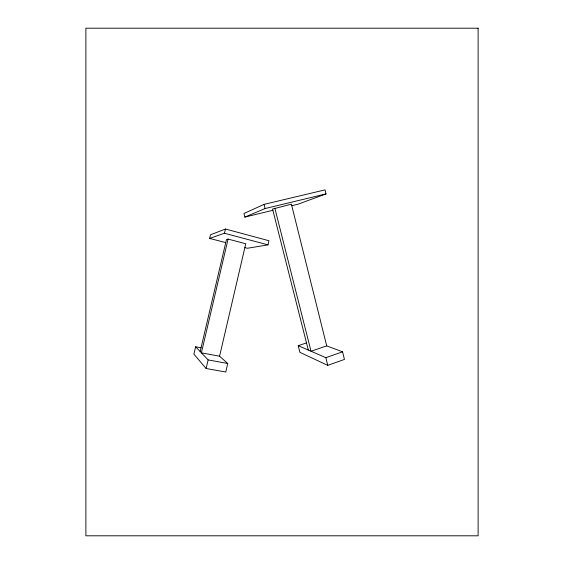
<?xml version="1.0" encoding="UTF-8"?>
<svg xmlns="http://www.w3.org/2000/svg" width="564" height="564" viewBox="0 0 564 564"><rect width="100%" height="100%" fill="white"/><g stroke="black" fill="none" stroke-linecap="round" stroke-linejoin="round"><path stroke-width="0.85" d="M219.579 356.222L245.756 243.754L228.075 239.087L201.39 352.831L219.579 356.222L227.75 363.491L225.776 372L206.114 368.518L193.896 354.143L195.623 346.782L201.045 347.812M244.861 247.603L247.406 248.266L267.978 244.861L268.929 240.736L225.466 229.019L210.513 234.793L209.653 238.417L225.741 242.612M206.114 368.518L208.13 359.902L195.623 346.782M209.653 238.417L224.472 233.249L225.466 229.019M200.164 351.548L226.46 239.545L228.075 239.087M291.785 205.705L298.144 204.161L325.999 193.91L325.026 189.885L264.044 204.365L243.944 213.502L244.875 217.084L272.884 210.287M244.875 217.084L265.108 208.539L325.999 193.91M306.499 342.912L298.215 345.683L299.914 352.352L327.754 365.345L344.442 359.437L342.574 351.83L326.711 345.887L291.398 204.161L272.567 209.061L308.311 350.068M298.215 345.683L325.837 357.661L342.574 351.83M326.711 345.887L311.025 351.238L274.83 208.158M208.13 359.902L227.75 363.491M224.472 233.249L267.978 244.861M264.044 204.365L265.108 208.539M325.837 357.661L327.754 365.345M478.117 28.2L85.883 28.2L85.883 535.8L478.117 535.8L478.117 28.2"/></g></svg>
